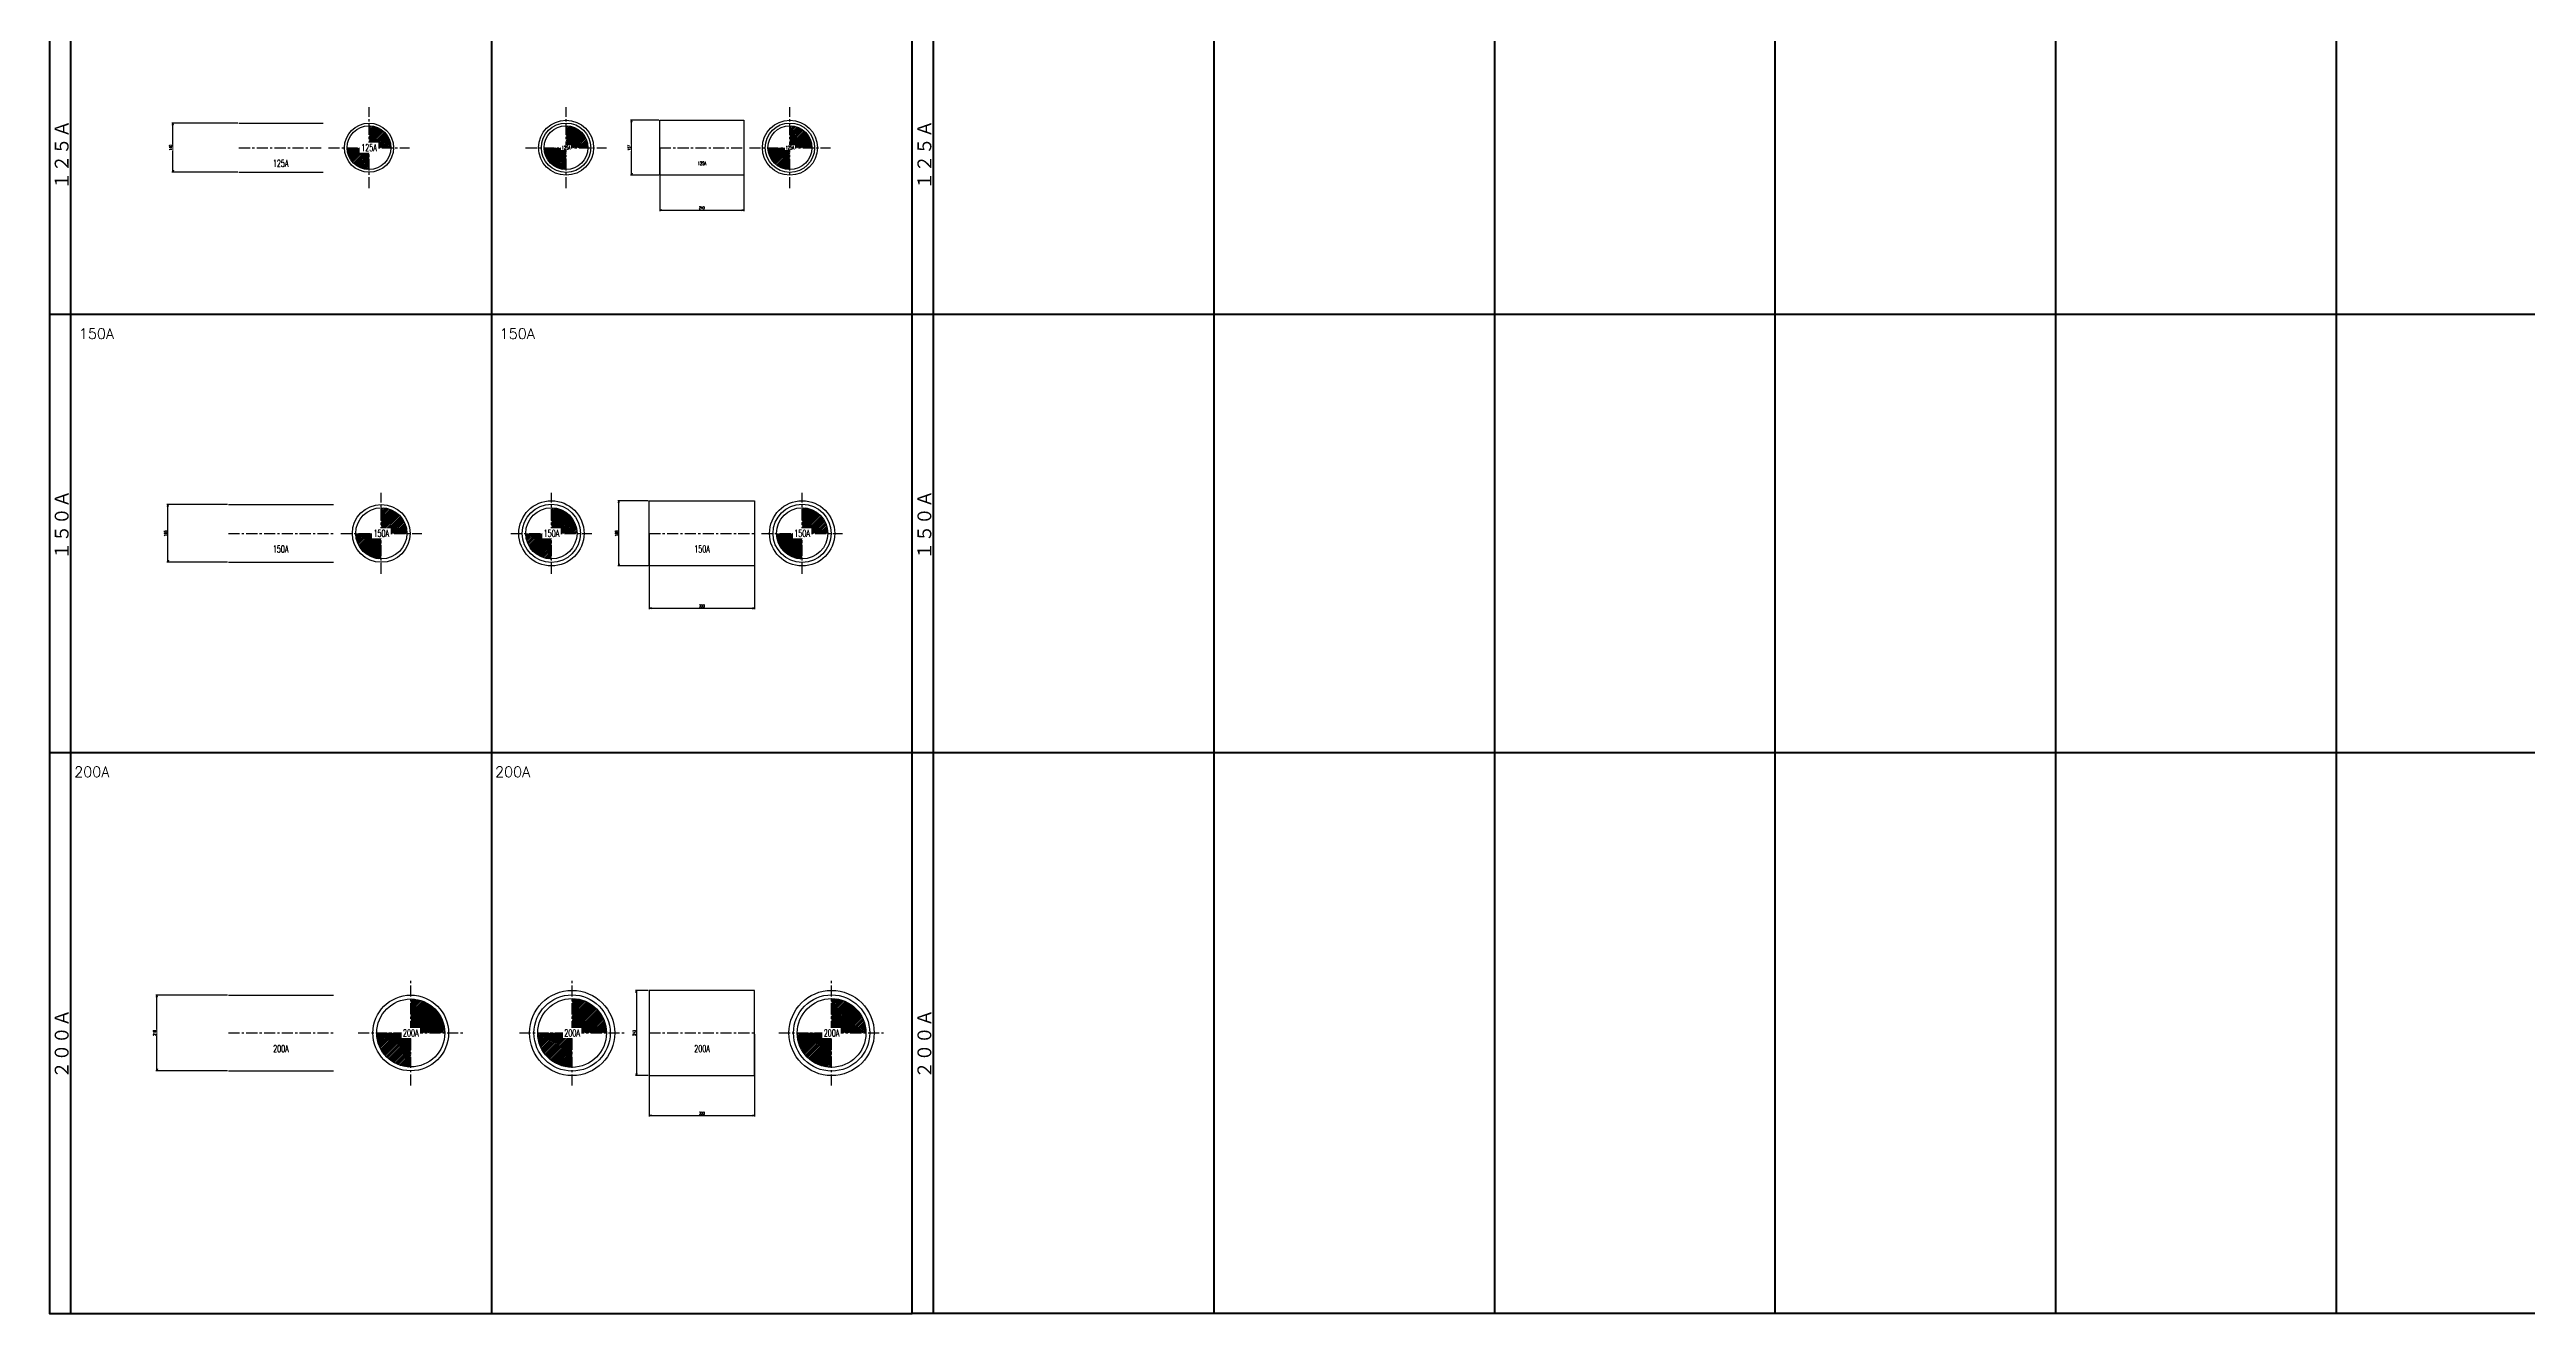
# Model space of a CAD drawing. Header units: millimetres. Extents: x 1711 to 90196, y -23291 to 8516.
# Drawn here: x 2065 to 9128, y -5602 to -1997 of the extents above; entities that cross this region are included whole.
import ezdxf

# ---------------------------------------------------------------- set-up
doc = ezdxf.new("R2010")
doc.units = ezdxf.units.MM
doc.header["$PDMODE"] = 35
doc.linetypes.add('CENTER', pattern=[50.8, 31.75, -6.35, 6.35, -6.35])
for name, color, linetype in [('CEN', 2, 'CENTER'), ('寸法', 2, 'Continuous'), ('配管-CVP', 4, 'Continuous'), ('＃配管（PVC)', 21, 'Continuous')]:
    doc.layers.add(name, color=color, linetype=linetype)
doc.layers.add('line', color=153, linetype='Continuous', lineweight=50)
doc.styles.add('kpk', font='romans.shx', dxfattribs={"width": 0.7, "bigfont": 'extfont2.shx'})
doc.styles.get("Standard").update_dxf_attribs({"font": 'romans.shx', "bigfont": 'extfont.shx'})
doc.dimstyles.new('KPK-3', dxfattribs={"dimscale": 3, "dimtxt": 2.5, "dimasz": 2, "dimexe": 1, "dimexo": 1, "dimgap": 1, "dimtad": 3, "dimdec": 1, "dimdsep": 46, "dimtxsty": 'kpk', "dimblk": 'OPEN', "dimcen": 2.5, "dimclrd": 2, "dimclre": 2, "dimclrt": 4, "dimadec": 1, "dimazin": 2, "dimtfac": 1, "dimtdec": 1, "dimtmove": 0, "dimatfit": 2, "dimldrblk": 'OPEN', "dimfxl": 0, "dimlwd": -1, "dimlwe": -1, "dimarcsym": 0})

# ---------------------------------------------------------------- blocks, each defined once
blk = doc.blocks.new('_Open')
at = {"color": 0, "linetype": 'ByBlock', "lineweight": -2}
for p, q in [((-1, 0.2), (0, 0)), ((-1, -0.2), (0, 0)), ((0, 0), (-1, 0))]:
    blk.add_line(p, q, dxfattribs=at)
blk = doc.blocks.new('*D2700')
at = {"layer": 'Defpoints', "color": 0, "transparency": 16777216}
for p in [(3805.4, -2277.4), (4045.4, -2277.4), (4045.4, -2455.7)]:
    blk.add_point(p, dxfattribs=at)
at = {"layer": '寸法', "color": 2, "transparency": 16777216}
for p, q in [((3805.4, -2280.4), (3805.4, -2458.7)), ((4045.4, -2280.4), (4045.4, -2458.7)), ((3811.4, -2455.7), (4039.4, -2455.7))]:
    blk.add_line(p, q, dxfattribs=at)
at = {"layer": '寸法', "color": 2, "transparency": 16777216, "xscale": 6, "yscale": 6, "zscale": 6, "rotation": 180}
blk.add_blockref('_Open', (3805.4, -2455.7), dxfattribs=at)
at = {"layer": '寸法', "color": 2, "transparency": 16777216, "xscale": 6, "yscale": 6, "zscale": 6}
blk.add_blockref('_Open', (4045.4, -2455.7), dxfattribs=at)
at = {"layer": '寸法', "color": 4, "transparency": 16777216, "insert": (3925.4, -2448.9), "char_height": 7.5, "attachment_point": 5, "style": 'kpk', "bg_fill": 3, "box_fill_scale": 1.1, "bg_fill_color": 256, "bg_fill_true_color": 13158600, "bg_fill_transparency": 0}
blk.add_mtext('240', dxfattribs=at)
blk = doc.blocks.new('*D2701')
at = {"layer": 'Defpoints', "color": 0, "transparency": 16777216}
for p in [(3775.4, -3377.4), (4075.4, -3377.4), (4075.4, -3591.1)]:
    blk.add_point(p, dxfattribs=at)
at = {"layer": '寸法', "color": 2, "transparency": 16777216}
for p, q in [((3775.4, -3380.4), (3775.4, -3594.1)), ((4075.4, -3380.4), (4075.4, -3594.1)), ((3781.4, -3591.1), (4069.4, -3591.1))]:
    blk.add_line(p, q, dxfattribs=at)
at = {"layer": '寸法', "color": 2, "transparency": 16777216, "xscale": 6, "yscale": 6, "zscale": 6, "rotation": 180}
blk.add_blockref('_Open', (3775.4, -3591.1), dxfattribs=at)
at = {"layer": '寸法', "color": 2, "transparency": 16777216, "xscale": 6, "yscale": 6, "zscale": 6}
blk.add_blockref('_Open', (4075.4, -3591.1), dxfattribs=at)
at = {"layer": '寸法', "color": 4, "transparency": 16777216, "insert": (3925.4, -3584.4), "char_height": 7.5, "attachment_point": 5, "style": 'kpk', "bg_fill": 3, "box_fill_scale": 1.1, "bg_fill_color": 256, "bg_fill_true_color": 13158600, "bg_fill_transparency": 0}
blk.add_mtext('300', dxfattribs=at)
blk = doc.blocks.new('*D2702')
at = {"layer": 'Defpoints', "color": 0, "transparency": 16777216}
for p in [(3775.4, -4802.4), (4075.4, -4802.4), (4075.4, -5038)]:
    blk.add_point(p, dxfattribs=at)
at = {"layer": '寸法', "color": 2, "transparency": 16777216}
for p, q in [((3775.4, -4805.4), (3775.4, -5041)), ((4075.4, -4805.4), (4075.4, -5041)), ((3781.4, -5038), (4069.4, -5038))]:
    blk.add_line(p, q, dxfattribs=at)
at = {"layer": '寸法', "color": 2, "transparency": 16777216, "xscale": 6, "yscale": 6, "zscale": 6, "rotation": 180}
blk.add_blockref('_Open', (3775.4, -5038), dxfattribs=at)
at = {"layer": '寸法', "color": 2, "transparency": 16777216, "xscale": 6, "yscale": 6, "zscale": 6}
blk.add_blockref('_Open', (4075.4, -5038), dxfattribs=at)
at = {"layer": '寸法', "color": 4, "transparency": 16777216, "insert": (3925.4, -5031.2), "char_height": 7.5, "attachment_point": 5, "style": 'kpk', "bg_fill": 3, "box_fill_scale": 1.1, "bg_fill_color": 256, "bg_fill_true_color": 13158600, "bg_fill_transparency": 0}
blk.add_mtext('300', dxfattribs=at)
blk = doc.blocks.new('*D3208')
at = {"layer": 'Defpoints', "color": 0, "transparency": 16777216}
for p in [(2417.4, -2207.4), (2605.4, -2207.4), (2605.4, -2347.4)]:
    blk.add_point(p, dxfattribs=at)
at = {"layer": '寸法', "color": 2, "transparency": 16777216}
for p, q in [((2602.4, -2207.4), (2414.4, -2207.4)), ((2417.4, -2341.4), (2417.4, -2213.4)), ((2602.4, -2347.4), (2414.4, -2347.4))]:
    blk.add_line(p, q, dxfattribs=at)
at = {"layer": '寸法', "color": 2, "transparency": 16777216, "xscale": 6, "yscale": 6, "zscale": 6}
for p, rotation in [((2417.4, -2207.4), 90), ((2417.4, -2347.4), 270)]:
    blk.add_blockref('_Open', p, dxfattribs=dict(at, rotation=rotation))
at = {"layer": '寸法', "color": 4, "transparency": 16777216, "insert": (2410.6, -2277.4), "char_height": 7.5, "attachment_point": 5, "rotation": 90, "style": 'kpk', "bg_fill": 3, "box_fill_scale": 1.1, "bg_fill_color": 256, "bg_fill_true_color": 13158600, "bg_fill_transparency": 0}
blk.add_mtext('140', dxfattribs=at)
blk = doc.blocks.new('*D3209')
at = {"layer": 'Defpoints', "color": 0, "transparency": 16777216}
for p in [(2402.9, -3294.9), (2575.4, -3294.9), (2575.4, -3459.9)]:
    blk.add_point(p, dxfattribs=at)
at = {"layer": '寸法', "color": 2, "transparency": 16777216}
for p, q in [((2572.4, -3294.9), (2399.9, -3294.9)), ((2402.9, -3453.9), (2402.9, -3300.9)), ((2572.4, -3459.9), (2399.9, -3459.9))]:
    blk.add_line(p, q, dxfattribs=at)
at = {"layer": '寸法', "color": 2, "transparency": 16777216, "xscale": 6, "yscale": 6, "zscale": 6}
for p, rotation in [((2402.9, -3294.9), 90), ((2402.9, -3459.9), 270)]:
    blk.add_blockref('_Open', p, dxfattribs=dict(at, rotation=rotation))
at = {"layer": '寸法', "color": 4, "transparency": 16777216, "insert": (2396.1, -3377.4), "char_height": 7.5, "attachment_point": 5, "rotation": 90, "style": 'kpk', "bg_fill": 3, "box_fill_scale": 1.1, "bg_fill_color": 256, "bg_fill_true_color": 13158600, "bg_fill_transparency": 0}
blk.add_mtext('165', dxfattribs=at)
blk = doc.blocks.new('*D3210')
at = {"layer": 'Defpoints', "color": 0, "transparency": 16777216}
for p in [(2371.7, -4694.4), (2575.4, -4694.4), (2575.4, -4910.4)]:
    blk.add_point(p, dxfattribs=at)
at = {"layer": '寸法', "color": 2, "transparency": 16777216}
for p, q in [((2572.4, -4694.4), (2368.7, -4694.4)), ((2371.7, -4904.4), (2371.7, -4700.4)), ((2572.4, -4910.4), (2368.7, -4910.4))]:
    blk.add_line(p, q, dxfattribs=at)
at = {"layer": '寸法', "color": 2, "transparency": 16777216, "xscale": 6, "yscale": 6, "zscale": 6}
for p, rotation in [((2371.7, -4694.4), 90), ((2371.7, -4910.4), 270)]:
    blk.add_blockref('_Open', p, dxfattribs=dict(at, rotation=rotation))
at = {"layer": '寸法', "color": 4, "transparency": 16777216, "insert": (2365, -4802.4), "char_height": 7.5, "attachment_point": 5, "rotation": 90, "style": 'kpk', "bg_fill": 3, "box_fill_scale": 1.1, "bg_fill_color": 256, "bg_fill_true_color": 13158600, "bg_fill_transparency": 0}
blk.add_mtext('216', dxfattribs=at)
blk = doc.blocks.new('*D2713')
at = {"layer": 'Defpoints', "color": 0, "transparency": 16777216}
for p in [(3725.2, -2198.9), (3805.4, -2198.9), (3805.4, -2355.9)]:
    blk.add_point(p, dxfattribs=at)
at = {"layer": '寸法', "color": 2, "transparency": 16777216}
for p, q in [((3802.4, -2198.9), (3722.2, -2198.9)), ((3725.2, -2349.9), (3725.2, -2204.9)), ((3802.4, -2355.9), (3722.2, -2355.9))]:
    blk.add_line(p, q, dxfattribs=at)
at = {"layer": '寸法', "color": 2, "transparency": 16777216, "xscale": 6, "yscale": 6, "zscale": 6}
for p, rotation in [((3725.2, -2198.9), 90), ((3725.2, -2355.9), 270)]:
    blk.add_blockref('_Open', p, dxfattribs=dict(at, rotation=rotation))
at = {"layer": '寸法', "color": 4, "transparency": 16777216, "insert": (3718.4, -2277.4), "char_height": 7.5, "attachment_point": 5, "rotation": 90, "style": 'kpk', "bg_fill": 3, "box_fill_scale": 1.1, "bg_fill_color": 256, "bg_fill_true_color": 13158600, "bg_fill_transparency": 0}
blk.add_mtext('157', dxfattribs=at)
blk = doc.blocks.new('*D2714')
at = {"layer": 'Defpoints', "color": 0, "transparency": 16777216}
for p in [(3688.8, -3284.4), (3775.4, -3284.4), (3775.4, -3470.4)]:
    blk.add_point(p, dxfattribs=at)
at = {"layer": '寸法', "color": 2, "transparency": 16777216}
for p, q in [((3772.4, -3284.4), (3685.8, -3284.4)), ((3688.8, -3464.4), (3688.8, -3290.4)), ((3772.4, -3470.4), (3685.8, -3470.4))]:
    blk.add_line(p, q, dxfattribs=at)
at = {"layer": '寸法', "color": 2, "transparency": 16777216, "xscale": 6, "yscale": 6, "zscale": 6}
for p, rotation in [((3688.8, -3284.4), 90), ((3688.8, -3470.4), 270)]:
    blk.add_blockref('_Open', p, dxfattribs=dict(at, rotation=rotation))
at = {"layer": '寸法', "color": 4, "transparency": 16777216, "insert": (3682, -3377.4), "char_height": 7.5, "attachment_point": 5, "rotation": 90, "style": 'kpk', "bg_fill": 3, "box_fill_scale": 1.1, "bg_fill_color": 256, "bg_fill_true_color": 13158600, "bg_fill_transparency": 0}
blk.add_mtext('186', dxfattribs=at)
blk = doc.blocks.new('*D2715')
at = {"layer": 'Defpoints', "color": 0, "transparency": 16777216}
for p in [(3775.4, -4680.9), (3738.8, -4923.9), (3775.4, -4923.9)]:
    blk.add_point(p, dxfattribs=at)
at = {"layer": '寸法', "color": 2, "transparency": 16777216}
for p, q in [((3772.4, -4680.9), (3735.8, -4680.9)), ((3738.8, -4686.9), (3738.8, -4917.9)), ((3772.4, -4923.9), (3735.8, -4923.9))]:
    blk.add_line(p, q, dxfattribs=at)
at = {"layer": '寸法', "color": 2, "transparency": 16777216, "xscale": 6, "yscale": 6, "zscale": 6}
for p, rotation in [((3738.8, -4680.9), 90), ((3738.8, -4923.9), 270)]:
    blk.add_blockref('_Open', p, dxfattribs=dict(at, rotation=rotation))
at = {"layer": '寸法', "color": 4, "transparency": 16777216, "insert": (3732.1, -4802.4), "char_height": 7.5, "attachment_point": 5, "rotation": 90, "style": 'kpk', "bg_fill": 3, "box_fill_scale": 1.1, "bg_fill_color": 256, "bg_fill_true_color": 13158600, "bg_fill_transparency": 0}
blk.add_mtext('243', dxfattribs=at)
blk = doc.blocks.new('A$C029C7CE8')
at = {"layer": '＃配管（PVC)'}
h = blk.add_hatch(dxfattribs=at)
h.set_pattern_fill('ANSI31', color=252)
h.set_pattern_definition([(45, (-3538.2286, 2277.4323), (-2.245064, 2.245064), [])])
h.paths.add_polyline_path([(0, 0), (-62.5, 0, 0.414214), (0, -62.5)])
h.paths.add_polyline_path([(0, 62.5), (0, 0), (62.5, 0, 0.414214)])
h.paths.add_polyline_path([(-12.6, -7.5), (12.6, -7.5), (12.6, 7.5), (-12.6, 7.5)], flags=9)
at = {"layer": '＃配管（PVC)', "color": 2, "linetype": 'CENTER'}
for p, q in [((0, -115.5), (0, 115.5)), ((-115.5, 0), (115.5, 0))]:
    blk.add_line(p, q, dxfattribs=at)
at = {"layer": '＃配管（PVC)', "color": 0, "linetype": 'ByBlock'}
for radius in [78.5, 70.4, 62.5]:
    blk.add_circle((0, 0), radius, dxfattribs=at)
at = {"layer": 'Defpoints', "color": 6, "linetype": 'ByBlock', "insert": (0, 0), "char_height": 10, "attachment_point": 5, "style": 'kpk', "bg_fill": 3, "box_fill_scale": 1.2, "bg_fill_color": 256, "bg_fill_transparency": 0}
blk.add_mtext('{\\W0.6;125A}', dxfattribs=at)
blk = doc.blocks.new('A$C414A597D')
at = {"layer": '＃配管（PVC)', "color": 2, "linetype": 'CENTER'}
blk.add_line((0, 0), (240, 0), dxfattribs=at)
at = {"layer": '＃配管（PVC)', "color": 0, "linetype": 'ByBlock'}
blk.add_lwpolyline([(0, 78.5), (240, 78.5), (240, -78.5), (0, -78.5)], close=True, dxfattribs=at)
at = {"layer": 'Defpoints', "color": 6, "linetype": 'ByBlock', "insert": (120.5, -44.7), "char_height": 10, "attachment_point": 5, "style": 'kpk', "bg_fill": 3, "box_fill_scale": 1.2, "bg_fill_color": 256, "bg_fill_transparency": 0}
blk.add_mtext('{\\W0.6;125A}', dxfattribs=at)
blk = doc.blocks.new('A$C46E7059F')
at = {"layer": '＃配管（PVC)'}
h = blk.add_hatch(dxfattribs=at)
h.set_pattern_fill('ANSI31', color=252)
h.set_pattern_definition([(45, (-3496.4222, 3377.4323), (-2.245064, 2.245064), [])])
h.paths.add_polyline_path([(0, 0), (-73, 0, 0.414214), (0, -73)])
h.paths.add_polyline_path([(0, 73), (0, 0), (73, 0, 0.414214)])
h.paths.add_polyline_path([(-25.3, -15), (25.3, -15), (25.3, 15), (-25.3, 15)], flags=9)
at = {"layer": '＃配管（PVC)', "color": 2, "linetype": 'CENTER'}
for p, q in [((0, -115.5), (0, 115.5)), ((-115.5, 0), (115.5, 0))]:
    blk.add_line(p, q, dxfattribs=at)
at = {"layer": '＃配管（PVC)', "color": 0, "linetype": 'ByBlock'}
for radius in [93, 83, 73]:
    blk.add_circle((0, 0), radius, dxfattribs=at)
at = {"layer": 'Defpoints', "color": 6, "linetype": 'ByBlock', "insert": (0, 0), "char_height": 20, "attachment_point": 5, "style": 'kpk', "bg_fill": 3, "box_fill_scale": 1.2, "bg_fill_color": 256, "bg_fill_transparency": 0}
blk.add_mtext('{\\W0.6;150A}', dxfattribs=at)
blk = doc.blocks.new('A$C12592B8C')
at = {"layer": '＃配管（PVC)', "color": 2, "linetype": 'CENTER'}
blk.add_line((0, 0), (300, 0), dxfattribs=at)
at = {"layer": '＃配管（PVC)', "color": 0, "linetype": 'ByBlock'}
blk.add_lwpolyline([(0, 93), (300, 93), (300, -93), (0, -93)], close=True, dxfattribs=at)
at = {"layer": 'Defpoints', "color": 6, "linetype": 'ByBlock', "insert": (150.5, -44.7), "char_height": 20, "attachment_point": 5, "style": 'kpk', "bg_fill": 3, "box_fill_scale": 1.2, "bg_fill_color": 256, "bg_fill_transparency": 0}
blk.add_mtext('{\\W0.6;150A}', dxfattribs=at)
blk = doc.blocks.new('A$C76CE4165')
at = {"layer": '＃配管（PVC)'}
h = blk.add_hatch(dxfattribs=at)
h.set_pattern_fill('ANSI31', color=252)
h.set_pattern_definition([(45, (-3555.3602, 4802.4323), (-2.245064, 2.245064), [])])
h.paths.add_polyline_path([(0, 0), (-98, 0, 0.414214), (0, -98)])
h.paths.add_polyline_path([(0, 98), (0, 0), (98, 0, 0.414214)])
h.paths.add_polyline_path([(-26.1, -15), (26.1, -15), (26.1, 15), (-26.1, 15)], flags=9)
at = {"layer": '＃配管（PVC)', "color": 2, "linetype": 'CENTER'}
for p, q in [((0, -150.1), (0, 150.1)), ((-150.1, 0), (150.1, 0))]:
    blk.add_line(p, q, dxfattribs=at)
at = {"layer": '＃配管（PVC)', "color": 0, "linetype": 'ByBlock'}
for radius in [121.5, 108.7, 98]:
    blk.add_circle((0, 0), radius, dxfattribs=at)
at = {"layer": 'Defpoints', "color": 6, "linetype": 'ByBlock', "insert": (0, 0), "char_height": 20, "attachment_point": 5, "style": 'kpk', "bg_fill": 3, "box_fill_scale": 1.2, "bg_fill_color": 256, "bg_fill_transparency": 0}
blk.add_mtext('{\\W0.6;200A}', dxfattribs=at)
blk = doc.blocks.new('A$C7A562918')
at = {"layer": '＃配管（PVC)', "color": 2, "linetype": 'CENTER'}
blk.add_line((0, 0), (300, 0), dxfattribs=at)
at = {"layer": '＃配管（PVC)', "color": 0, "linetype": 'ByBlock'}
blk.add_lwpolyline([(300, -121.5), (300, 121.5), (0, 121.5), (0, -121.5)], close=True, dxfattribs=at)
at = {"layer": 'Defpoints', "color": 6, "linetype": 'ByBlock', "insert": (150.5, -44.7), "char_height": 20, "attachment_point": 5, "style": 'kpk', "bg_fill": 3, "box_fill_scale": 1.2, "bg_fill_color": 256, "bg_fill_transparency": 0}
blk.add_mtext('{\\W0.6;200A}', dxfattribs=at)
blk = doc.blocks.new('A$C504E6C20')
at = {"layer": '＃配管（PVC)'}
h = blk.add_hatch(dxfattribs=at)
h.set_pattern_fill('ANSI31', color=252)
h.set_pattern_definition([(45, (-3095.3602, 4802.4323), (-2.245064, 2.245064), [])])
h.paths.add_polyline_path([(0, 0), (-97, 0, 0.414214), (0, -97)])
h.paths.add_polyline_path([(0, 97), (0, 0), (97, 0, 0.414214)])
h.paths.add_polyline_path([(-26.1, -15), (26.1, -15), (26.1, 15), (-26.1, 15)], flags=9)
at = {"layer": '＃配管（PVC)', "color": 2, "linetype": 'CENTER'}
for p, q in [((0, -150.1), (0, 150.1)), ((-150.1, 0), (150.1, 0))]:
    blk.add_line(p, q, dxfattribs=at)
at = {"layer": '＃配管（PVC)', "color": 0, "linetype": 'ByBlock'}
for radius in [108, 97]:
    blk.add_circle((0, 0), radius, dxfattribs=at)
at = {"layer": 'Defpoints', "color": 6, "linetype": 'ByBlock', "insert": (0, 0), "char_height": 20, "attachment_point": 5, "style": 'kpk', "bg_fill": 3, "box_fill_scale": 1.2, "bg_fill_color": 256, "bg_fill_transparency": 0}
blk.add_mtext('{\\W0.6;200A}', dxfattribs=at)
blk = doc.blocks.new('A$C041E1347')
at = {"layer": '＃配管（PVC)'}
h = blk.add_hatch(dxfattribs=at)
h.set_pattern_fill('ANSI31', color=252)
h.set_pattern_definition([(45, (-3011.3602, 3377.4323), (-2.245064, 2.245064), [])])
h.paths.add_polyline_path([(0, 0), (-72.9, 0, 0.414214), (0, -72.9)])
h.paths.add_polyline_path([(0, 72.9), (0, 0), (72.9, 0, 0.414214)])
h.paths.add_polyline_path([(-25.3, -15), (25.3, -15), (25.3, 15), (-25.3, 15)], flags=9)
at = {"layer": '＃配管（PVC)', "color": 2, "linetype": 'CENTER'}
for p, q in [((0, -115.5), (0, 115.5)), ((-115.5, 0), (115.5, 0))]:
    blk.add_line(p, q, dxfattribs=at)
at = {"layer": '＃配管（PVC)', "color": 0, "linetype": 'ByBlock'}
for radius in [82.5, 72.9]:
    blk.add_circle((0, 0), radius, dxfattribs=at)
at = {"layer": 'Defpoints', "color": 6, "linetype": 'ByBlock', "insert": (0, 0), "char_height": 20, "attachment_point": 5, "style": 'kpk', "bg_fill": 3, "box_fill_scale": 1.2, "bg_fill_color": 256, "bg_fill_transparency": 0}
blk.add_mtext('{\\W0.6;150A}', dxfattribs=at)
blk = doc.blocks.new('A$C40982838')
at = {"layer": '＃配管（PVC)'}
h = blk.add_hatch(dxfattribs=at)
h.set_pattern_fill('ANSI31', color=252)
h.set_pattern_definition([(45, (-2976.3602, 2277.4323), (-2.245064, 2.245064), [])])
h.paths.add_polyline_path([(0, 0), (-62.5, 0, 0.414214), (0, -62.5)])
h.paths.add_polyline_path([(0, 62.5), (0, 0), (62.5, 0, 0.414214)])
h.paths.add_polyline_path([(-25.3, -15), (25.3, -15), (25.3, 15), (-25.3, 15)], flags=9)
at = {"layer": '＃配管（PVC)', "color": 2, "linetype": 'CENTER'}
for p, q in [((0, -115.5), (0, 115.5)), ((-115.5, 0), (115.5, 0))]:
    blk.add_line(p, q, dxfattribs=at)
at = {"layer": '＃配管（PVC)', "color": 0, "linetype": 'ByBlock'}
for radius in [70, 62.5]:
    blk.add_circle((0, 0), radius, dxfattribs=at)
at = {"layer": 'Defpoints', "color": 6, "linetype": 'ByBlock', "insert": (0, 0), "char_height": 20, "attachment_point": 5, "style": 'kpk', "bg_fill": 3, "box_fill_scale": 1.2, "bg_fill_color": 256, "bg_fill_transparency": 0}
blk.add_mtext('{\\W0.6;125A}', dxfattribs=at)
blk = doc.blocks.new('A$Cdf689383')
at = {"layer": 'line'}
for p, q in [((60, 0), (60, -7210)), ((2520, 0), (2520, -7210)), ((3320, -100), (3320, -7210)), ((4120, -100), (4120, -7210)), ((4920, -100), (4920, -7210)), ((5720, -100), (5720, -7210)), ((6520, -100), (6520, -7210))]:
    blk.add_line(p, q, dxfattribs=at)
for points in [[(2520, -160), (2460, 0), (14020, 0), (14020, -7210), (2460, -7210), (2460, 0), (1260, 0), (1260, -7210)], [(0, 0), (0, -7210), (1260, -7210), (2460, -7210), (2460, 0)], [(0, -4360), (1260, -4360), (2460, -4360), (14020, -4360)], [(0, -5610), (1260, -5610), (2460, -5610), (14020, -5610)]]:
    blk.add_lwpolyline(points, dxfattribs=at)
at = {"layer": 'line', "char_height": 45, "attachment_point": 5, "rotation": 90}
for s, insert in [('１２５Ａ', (36.2, -3905.2)), ('１２５Ａ', (2496.2, -3905.2)), ('１５０Ａ', (36.2, -4960.6)), ('１５０Ａ', (2496.2, -4960.6)), ('２００Ａ', (36.2, -6441)), ('２００Ａ', (2496.2, -6441))]:
    blk.add_mtext(s, dxfattribs=dict(at, insert=insert))
at = {"layer": 'line', "char_height": 30, "attachment_point": 4}
for s, insert in [('150A', (83.6, -4415.3)), ('150A', (1283.6, -4415.3)), ('200A', (70.4, -5665.3)), ('200A', (1270.4, -5665.3))]:
    blk.add_mtext(s, dxfattribs=dict(at, insert=insert))

msp = doc.modelspace()

# ---------------------------------------------------------------- linework, layer by layer
at = {"layer": 'CEN'}
for p, q in [((2605.3602, -2277.4323), (2845.3602, -2277.4323)), ((2575.3602, -3377.4323), (2875.3602, -3377.4323)), ((2575.3602, -4802.4323), (2875.3602, -4802.4323))]:
    msp.add_line(p, q, dxfattribs=at)
at = {"layer": '配管-CVP', "linetype": 'ByBlock'}
for p, q in [((2605.3602, -2207.4323), (2845.3602, -2207.4323)), ((2605.3602, -2347.4323), (2845.3602, -2347.4323)), ((2575.3602, -3294.9323), (2875.3602, -3294.9323)), ((2575.3602, -3459.9323), (2875.3602, -3459.9323)), ((2575.3602, -4694.4323), (2875.3602, -4694.4323)), ((2575.3602, -4910.4323), (2875.3602, -4910.4323))]:
    msp.add_line(p, q, dxfattribs=at)

# ---------------------------------------------------------------- block references
at = {"layer": '配管-CVP'}
for name, p in [('A$C029C7CE8', (3538.2286, -2277.4323)), ('A$C46E7059F', (3496.4222, -3377.4323)), ('A$C504E6C20', (3095.3602, -4802.4323)), ('A$C76CE4165', (4295.3602, -4802.4323))]:
    msp.add_blockref(name, p, dxfattribs=at)

# ---------------------------------------------------------------- texts
at = {"layer": 'Defpoints', "color": 6, "linetype": 'ByBlock', "style": 'kpk', "width": 0.6}
for s, p in [('125A', (2702.0971, -2332.1488)), ('150A', (2702.0971, -3432.1488)), ('200A', (2702.9543, -4857.1488))]:
    msp.add_text(s, height=20, dxfattribs=at).set_placement(p)

# ---------------------------------------------------------------- dimensions: what is measured, and where the dimension line sits
at = {"layer": '寸法'}
for base, p1, p2, picture, middle in [((4045.3602, -2455.6503), (3805.3602, -2277.4323), (4045.3602, -2277.4323), '*D2700', (3925.3602, -2448.9003)), ((4075.3602, -3591.136), (3775.3602, -3377.4323), (4075.3602, -3377.4323), '*D2701', (3925.3602, -3584.386)), ((4075.3602, -5037.9762), (3775.3602, -4802.4323), (4075.3602, -4802.4323), '*D2702', (3925.3602, -5031.2262))]:
    dim = msp.add_linear_dim(base=base, p1=p1, p2=p2, dimstyle='KPK-3', dxfattribs=at)
    dim.commit()
    dim.dimension.update_dxf_attribs({"geometry": picture, "text_midpoint": middle})

# ---------------------------------------------------------------- next in the draw order: block references
at = {"layer": '配管-CVP'}
for name, p in [('A$C40982838', (2976.3602, -2277.4323)), ('A$C029C7CE8', (4176.3602, -2277.4323)), ('A$C041E1347', (3011.3602, -3377.4323))]:
    msp.add_blockref(name, p, dxfattribs=at)

# ---------------------------------------------------------------- next in the draw order: dimensions: what is measured, and where the dimension line sits
at = {"layer": '寸法'}
for base, p1, p2, picture, middle in [((2417.3872, -2207.4323), (2605.3602, -2347.4323), (2605.3602, -2207.4323), '*D3208', (2410.6372, -2277.4323)), ((3725.1579, -2198.9323), (3805.3602, -2355.9323), (3805.3602, -2198.9323), '*D2713', (3718.4079, -2277.4323)), ((2402.8752, -3294.9323), (2575.3602, -3459.9323), (2575.3602, -3294.9323), '*D3209', (2396.1252, -3377.4323)), ((3688.7512, -3284.4323), (3775.3602, -3470.4323), (3775.3602, -3284.4323), '*D2714', (3682.0012, -3377.4323)), ((2371.7169, -4694.4323), (2575.3602, -4910.4323), (2575.3602, -4694.4323), '*D3210', (2364.9669, -4802.4323)), ((3738.841, -4923.9323), (3775.3602, -4680.9323), (3775.3602, -4923.9323), '*D2715', (3732.091, -4802.4323))]:
    dim = msp.add_linear_dim(base=base, p1=p1, p2=p2, angle=90, dimstyle='KPK-3', dxfattribs=at)
    dim.commit()
    dim.dimension.update_dxf_attribs({"geometry": picture, "text_midpoint": middle})

# ---------------------------------------------------------------- next in the draw order: block references
at = {"layer": '配管-CVP'}
for name, p in [('A$C414A597D', (3805.3602, -2277.4323)), ('A$C12592B8C', (3775.3602, -3377.4323)), ('A$C76CE4165', (3555.3602, -4802.4323)), ('A$C7A562918', (3775.3602, -4802.4323))]:
    msp.add_blockref(name, p, dxfattribs=at)

# ---------------------------------------------------------------- next in the draw order: block references
msp.add_blockref('A$C46E7059F', (4211.3602, -3377.4323), dxfattribs=at)

# ---------------------------------------------------------------- next in the draw order: block references
at = {"layer": 'line', "linetype": 'ByBlock'}
msp.add_blockref('A$Cdf689383', (2065.3602, 1607.5677), dxfattribs=at)

doc.saveas('drawing.dxf')
